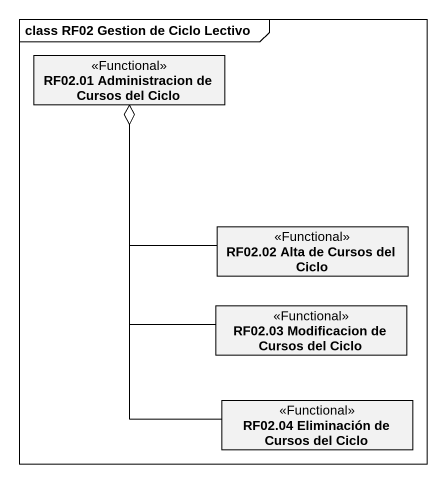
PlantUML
@startuml
mainframe class RF02 Gestion de Ciclo Lectivo
hide circle
hide empty members
class "RF02.01 Administracion de Cursos del Ciclo" as RF02_01_Administracion_de <<Functional>>
class "RF02.02 Alta de Cursos del Ciclo" as RF02_02_Alta_de_Cursos_del <<Functional>>
class "RF02.03 Modificacion de Cursos del Ciclo" as RF02_03_Modificacion_de <<Functional>>
class "RF02.04 Eliminación de Cursos del Ciclo" as RF02_04_Eliminación_de <<Functional>>
RF02_02_Alta_de_Cursos_del -up-o RF02_01_Administracion_de
RF02_03_Modificacion_de -up-o RF02_01_Administracion_de
RF02_04_Eliminación_de -up-o RF02_01_Administracion_de
@enduml
